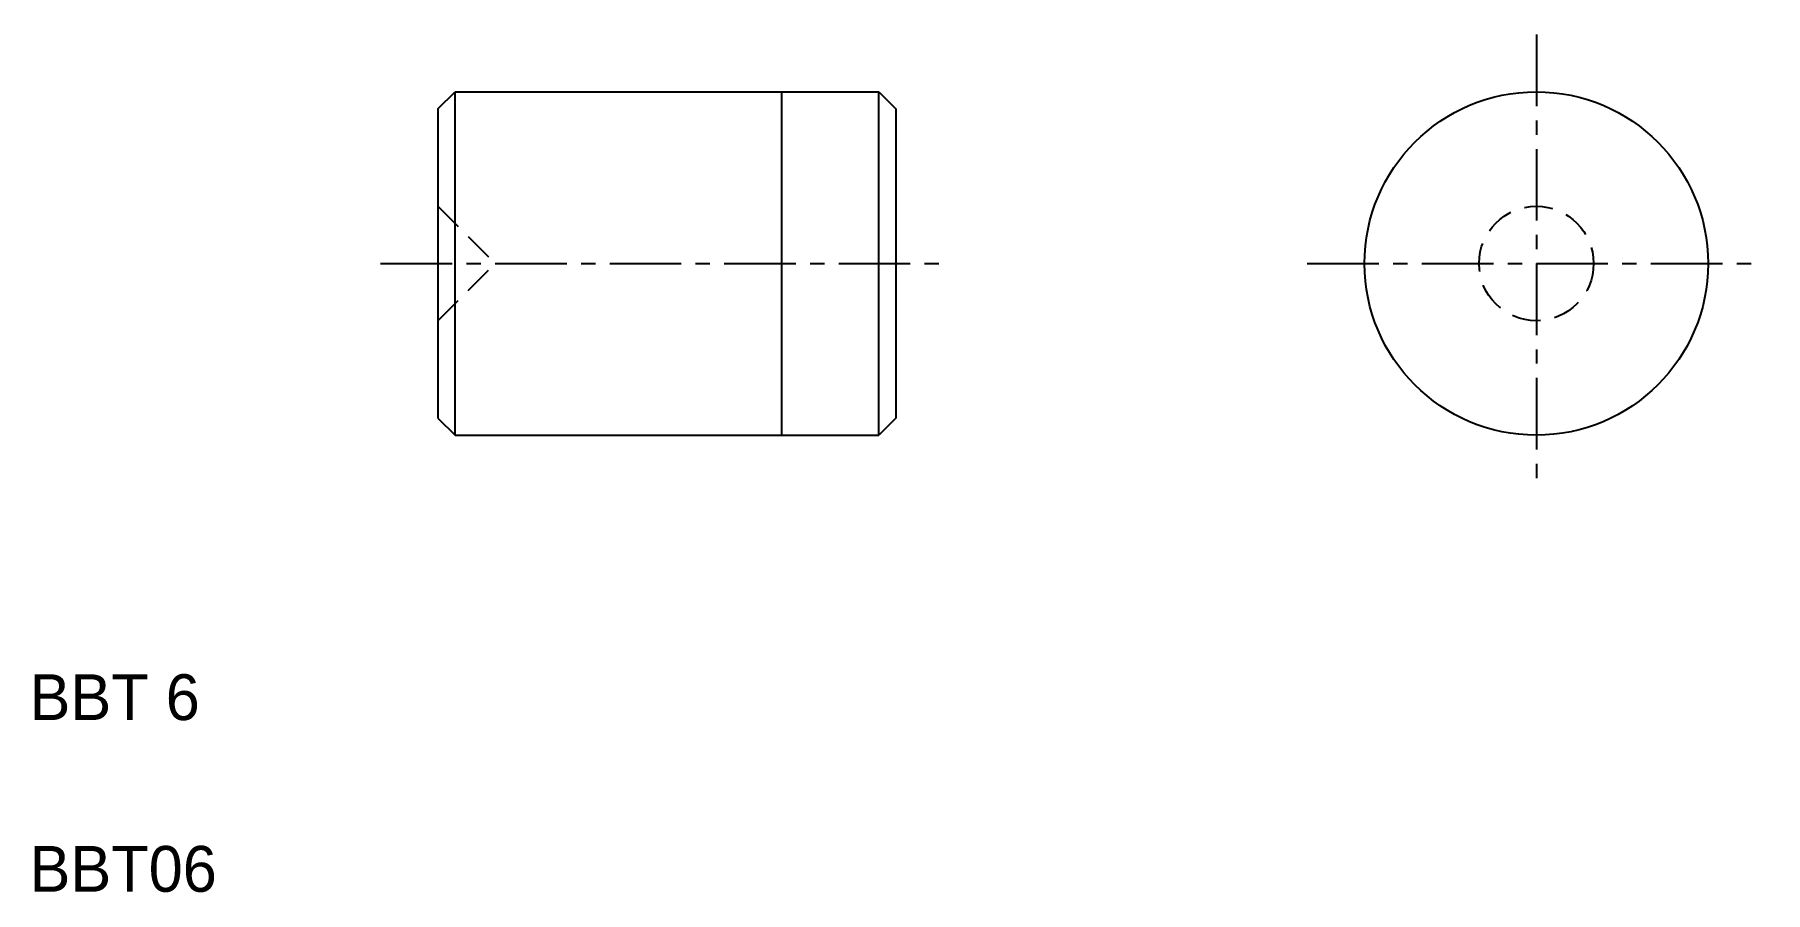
# Model space of a CAD drawing. Extents: x 99.4 to 129.6, y 79.6 to 94.6.
import ezdxf

# ---------------------------------------------------------------- set-up
doc = ezdxf.new("R2010")
doc.units = 0
doc.linetypes.add('CENTER', pattern=[2, 1.25, -0.25, 0.25, -0.25])
doc.linetypes.add('DASHED', pattern=[0.75, 0.5, -0.25])
doc.layers.get('0').update_dxf_attribs({"linetype": 'CONTINUOUS'})
doc.layers.add('CENTER', color=1, linetype='CENTER')

msp = doc.modelspace()

# ---------------------------------------------------------------- linework, layer by layer
at = {"color": 7, "linetype": 'CONTINUOUS'}
for p, q in [((106.439, 93.257), (106.739, 93.557)), ((106.739, 93.557), (114.139, 93.557)), ((106.739, 87.557), (106.739, 93.557)), ((112.439, 93.557), (112.439, 87.557)), ((114.139, 93.557), (114.439, 93.257)), ((114.139, 87.557), (114.139, 93.557)), ((106.439, 93.257), (106.439, 87.857)), ((114.439, 93.257), (114.439, 87.857)), ((106.439, 87.857), (106.739, 87.557)), ((114.439, 87.857), (114.139, 87.557)), ((106.739, 87.557), (114.139, 87.557))]:
    msp.add_line(p, q, dxfattribs=at)
at = {"color": 3, "linetype": 'DASHED'}
for p in [(106.439, 91.557), (106.439, 89.557)]:
    msp.add_line(p, (107.439, 90.557), dxfattribs=at)
at = {"color": 7, "linetype": 'CONTINUOUS'}
msp.add_circle((125.623, 90.557), 3, dxfattribs=at)
at = {"color": 3, "linetype": 'DASHED'}
msp.add_circle((125.623, 90.557), 1, dxfattribs=at)
at = {"layer": 'CENTER', "color": 1, "linetype": 'CENTER'}
for p, q in [((125.623, 94.557), (125.623, 86.557)), ((105.439, 90.557), (115.439, 90.557)), ((121.623, 90.557), (129.623, 90.557))]:
    msp.add_line(p, q, dxfattribs=at)

# ---------------------------------------------------------------- texts
at = {"color": 7, "linetype": 'CONTINUOUS'}
for s, p in [('BBT 6', (99.307, 82.579)), ('BBT06', (99.307, 79.579))]:
    msp.add_text(s, height=0.8, dxfattribs=at).set_placement(p)

doc.saveas('drawing.dxf')
